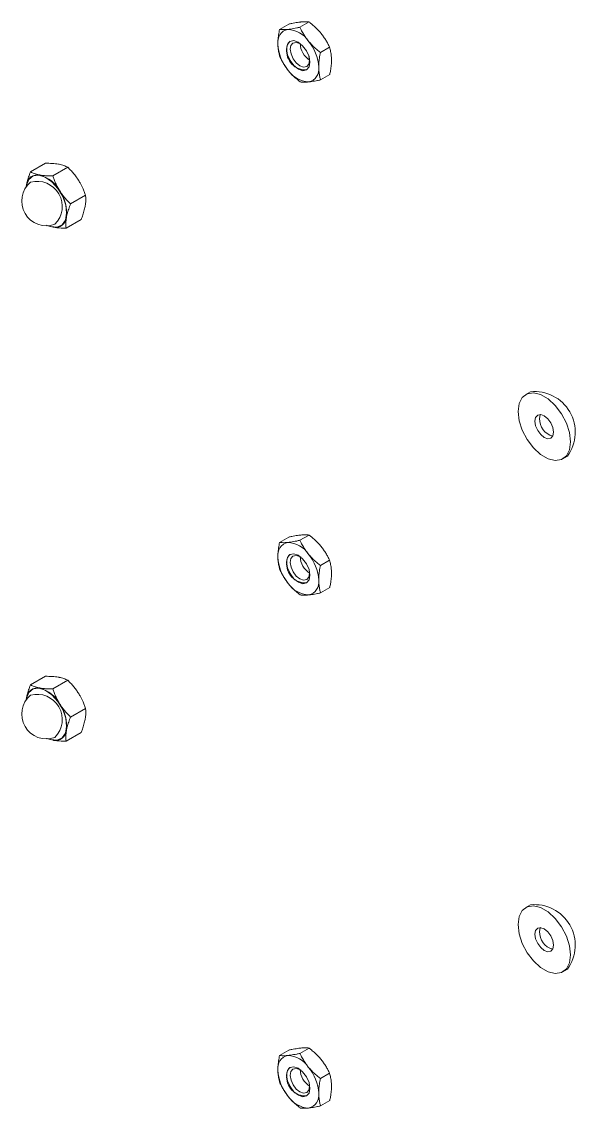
# Model space of a CAD drawing. Header units: inches. Extents: x 0.03 to 2.74, y 0.01 to 1.91.
# Drawn here: x 0.08679 to 0.10374, y 0.87844 to 0.9117 of the extents above; entities that cross this region are included whole.
import ezdxf

# ---------------------------------------------------------------- set-up
doc = ezdxf.new("R2010")
doc.units = ezdxf.units.IN
doc.header["$MEASUREMENT"] = 0

msp = doc.modelspace()

# ---------------------------------------------------------------- linework, layer by layer
at = {"linetype": 'Continuous', "lineweight": 15}
for p, q in [((0.09468741941478039, 0.9114623349965986), (0.0949684463949741, 0.9116245684190288)), ((0.0953085722016907, 0.9115269662565246), (0.09558959918188446, 0.9116891996789548)), ((0.09593654274973719, 0.9107548677053792), (0.09621756972993134, 0.9109171011278095)), ((0.09594336051087367, 0.909918137894308), (0.09622438749106772, 0.9100803713167384)), ((0.0870611906159925, 0.9070999004114579), (0.08752067176062875, 0.9073651532301914)), ((0.08774277713892918, 0.9069786918771168), (0.08820225828356539, 0.9072439446958502)), ((0.08692909327917664, 0.906640288572552), (0.08693710098519597, 0.9066982491107612)), ((0.0870629686758434, 0.9067869489999899), (0.08704737984465213, 0.9067727159189279)), ((0.08828775658185214, 0.9061185899908187), (0.08874723772648853, 0.9063838428095524)), ((0.0881511495018387, 0.905379696638862), (0.08861063064647492, 0.9056449494575957)), ((0.1023653414155943, 0.9003687082842944), (0.1022225780840404, 0.900286292767252)), ((0.1033581611389724, 0.8983191920804394), (0.1035009244705263, 0.8984016075974819)), ((0.0953085722016907, 0.8958242583356446), (0.09558959918188446, 0.8959864917580751)), ((0.09468741941478039, 0.8957596270757187), (0.0949684463949741, 0.895921860498149)), ((0.09593654274973719, 0.8950521597844994), (0.09621756972993134, 0.8952143932069299)), ((0.09594336051087367, 0.894215429973428), (0.09622438749106772, 0.8943776633958586)), ((0.0870611906159925, 0.8913971924905781), (0.08752067176062875, 0.8916624453093116)), ((0.08774277713892918, 0.8912759839562371), (0.08820225828356539, 0.8915412367749704)), ((0.0869290929748542, 0.8909375774216256), (0.08693710098519597, 0.8909955411898814)), ((0.0870629686758434, 0.89108424107911), (0.08704737984465213, 0.8910700079980481)), ((0.08828775658185214, 0.8904158820699389), (0.08874723772648853, 0.8906811348886724)), ((0.0881511495018387, 0.8896769887179822), (0.08861063064647492, 0.8899422415367159)), ((0.1023653414155943, 0.8846660003634148), (0.1022225780840404, 0.8845835848463722)), ((0.1033581611389724, 0.8826164841595596), (0.1035009244705263, 0.8826988996766022)), ((0.09468741941478039, 0.8800569191548389), (0.0949684463949741, 0.8802191525772691)), ((0.0953085722016907, 0.880121550414765), (0.09558959918188446, 0.8802837838371953)), ((0.09593654274973719, 0.8793494518636196), (0.09621756972993134, 0.8795116852860501)), ((0.09594336051087367, 0.8785127220525484), (0.09622438749106772, 0.8786749554749788))]:
    msp.add_line(p, q, dxfattribs=at)
at = {"linetype": 'Continuous', "lineweight": 15, "flags": 128}
for points in [[(0.09561649625345359, 0.9104558983089583), (0.09559062058058568, 0.9103128255965472), (0.09551435061451517, 0.9102223074024668), (0.09539929776618741, 0.9101981243012159), (0.09526297778880359, 0.9102439579507396), (0.09512614416317673, 0.9103528305933815), (0.09500962856840864, 0.9105081673562316), (0.09493116944758623, 0.9106863196252777), (0.09490271149062102, 0.9108601653325118), (0.09492858716348895, 0.9110032380449227), (0.09500485712955943, 0.9110937562390032), (0.09511990997788719, 0.9111179393402541), (0.09525622995527104, 0.9110721056907303), (0.0953930635808979, 0.9109632330480887), (0.09550957917566598, 0.9108078962852385), (0.09558803829648838, 0.9106297440161922), (0.09561649625345359, 0.9104558983089583)], [(0.09558682010226524, 0.910633726850625), (0.09560230705539109, 0.910519135601441), (0.09558095962527506, 0.910401100613702), (0.0955180369032669, 0.9103264231035855), (0.09542311830339652, 0.9103064720450534), (0.09531065432205486, 0.9103442848059107), (0.0951977665809127, 0.91043410473609), (0.095101641215229, 0.9105622575654415), (0.09503691244055051, 0.9107092331874046), (0.09501343462605423, 0.9108526558958727), (0.09503478205617027, 0.9109706908836116), (0.09509770477817843, 0.9110453683937281), (0.09519262337804882, 0.91106531945226), (0.09530508735939049, 0.9110275066914029), (0.09540219056303487, 0.9109535489148347)], [(0.08693713300581969, 0.9066516130416419), (0.08694339123335335, 0.9066932166165972), (0.0870142994137367, 0.9068725484776394), (0.08714330067379703, 0.9069798221924091), (0.08731641572534601, 0.9070034129893875), (0.08751488486639153, 0.9069407644396732), (0.0877172008859353, 0.9067986654857201), (0.08790143970400323, 0.9065925147540815), (0.08804763618589788, 0.9063446518752887), (0.08813994767433377, 0.9060819366382477), (0.08816837078717864, 0.9058328383153385), (0.08812982543912556, 0.9056243505750075), (0.08802848861672895, 0.9054790662989398), (0.08787534173709817, 0.9054127292927655), (0.08768698064095996, 0.905432528200428), (0.08762821964101836, 0.9054544861241226)], [(0.08775457014958071, 0.9054080962813149), (0.08767577745067043, 0.9054286373855878), (0.0876143924032012, 0.9054531870379257)], [(0.1019873258715157, 0.8997663297072095), (0.1020198547854802, 0.9000088088844898), (0.1021148062282213, 0.9001940867562676), (0.1022644877985459, 0.9003071532112612), (0.1024567731858171, 0.9003388482777196), (0.1026760845715233, 0.9002866042098558), (0.1029046546514897, 0.9001546535113408), (0.1031239660371959, 0.8999536860430274), (0.103316251424467, 0.8996999829939984), (0.1034659329947917, 0.8994140978764565), (0.1035608844375327, 0.8991191914024004), (0.1035934133514973, 0.8988391551404817), (0.1035608844375327, 0.8985966759632016), (0.1034659329947917, 0.8984113980914237), (0.103316251424467, 0.8982983316364298), (0.1031239660371958, 0.8982666365699716), (0.1029046546514896, 0.8983188806378354), (0.1026760845715233, 0.8984508313363503), (0.1024567731858171, 0.8986517988046638), (0.1022644877985459, 0.8989055018536928), (0.1021148062282213, 0.8991913869712348), (0.1020198547854802, 0.899486293445291), (0.1019873258715157, 0.8997663297072095)], [(0.1025048429483987, 0.8994675734579306), (0.1025265773714749, 0.8995812031599262), (0.1025884717718133, 0.8996524397391061), (0.1026811032880366, 0.8996704380720519), (0.1027903696115065, 0.8996324580757277), (0.1028996359349763, 0.8995442818602841), (0.1029922674511996, 0.8994193334552033), (0.103054161851538, 0.8992766351224986), (0.1030758962746143, 0.8991379113897607), (0.103054161851538, 0.8990242816877652), (0.1029922674511996, 0.898953045108585), (0.1028996359349763, 0.8989350467756394), (0.1027903696115065, 0.8989730267719637), (0.1026811032880366, 0.8990612029874072), (0.1025884717718133, 0.899186151392488), (0.1025265773714749, 0.8993288497251928), (0.1025048429483987, 0.8994675734579306)], [(0.1026476062799525, 0.8995499889749731), (0.1026693407030288, 0.8996636186769684), (0.1026729062975409, 0.8996710747266816)], [(0.09561649625345359, 0.8947531903880785), (0.09559062058058568, 0.8946101176756674), (0.09551435061451517, 0.894519599481587), (0.09539929776618741, 0.894495416380336), (0.09526297778880359, 0.89454125002986), (0.09512614416317673, 0.8946501226725017), (0.09500962856840864, 0.8948054594353518), (0.09493116944758623, 0.8949836117043979), (0.09490271149062102, 0.895157457411632), (0.09492858716348895, 0.8953005301240429), (0.09500485712955943, 0.8953910483181234), (0.09511990997788719, 0.8954152314193744), (0.09525622995527104, 0.8953693977698505), (0.0953930635808979, 0.8952605251272089), (0.09550957917566598, 0.8951051883643585), (0.09558803829648838, 0.8949270360953124), (0.09561649625345359, 0.8947531903880785)], [(0.09560230705539109, 0.894816427680561), (0.09558095962527506, 0.894698392692822), (0.0955180369032669, 0.8946237151827057), (0.09542311830339652, 0.8946037641241738), (0.09531065432205486, 0.8946415768850309), (0.0951977665809127, 0.8947313968152103), (0.095101641215229, 0.8948595496445617), (0.09503691244055051, 0.8950065252665247), (0.09501343462605423, 0.8951499479749929), (0.09503478205617027, 0.8952679829627319), (0.09509770477817843, 0.8953426604728483), (0.09519262337804882, 0.8953626115313802), (0.09530508735939049, 0.8953247987705231), (0.09533321917191591, 0.8953073115272738)], [(0.08693713243322712, 0.890948900248299), (0.08694339123335335, 0.8909905086957174), (0.0870142994137367, 0.8911698405567597), (0.08714330067379703, 0.8912771142715294), (0.08731641572534601, 0.8913007050685077), (0.08751488486639153, 0.8912380565187934), (0.0877172008859353, 0.8910959575648404), (0.08790143970400323, 0.8908898068332017), (0.08804763618589788, 0.8906419439544089), (0.08813994767433377, 0.8903792287173677), (0.08816837078717864, 0.8901301303944588), (0.08812982543912556, 0.8899216426541277), (0.08802848861672895, 0.8897763583780601), (0.08787534173709817, 0.8897100213718855), (0.08768698064095996, 0.8897298202795482), (0.08762821516628651, 0.8897517801306396)], [(0.08775457014958071, 0.8897053883604351), (0.08767577745067043, 0.889725929464708), (0.08761438947402377, 0.8897504804595554)], [(0.1019873258715157, 0.8840636217863298), (0.1020198547854802, 0.88430610096361), (0.1021148062282213, 0.8844913788353878), (0.1022644877985459, 0.8846044452903816), (0.1024567731858171, 0.8846361403568399), (0.1026760845715233, 0.884583896288976), (0.1029046546514897, 0.8844519455904611), (0.1031239660371959, 0.8842509781221476), (0.103316251424467, 0.8839972750731188), (0.1034659329947917, 0.8837113899555767), (0.1035608844375327, 0.8834164834815206), (0.1035934133514973, 0.8831364472196019), (0.1035608844375327, 0.8828939680423218), (0.1034659329947917, 0.8827086901705439), (0.103316251424467, 0.8825956237155502), (0.1031239660371958, 0.8825639286490918), (0.1029046546514896, 0.8826161727169557), (0.1026760845715233, 0.8827481234154706), (0.1024567731858171, 0.8829490908837841), (0.1022644877985459, 0.8832027939328129), (0.1021148062282213, 0.883488679050355), (0.1020198547854802, 0.8837835855244112), (0.1019873258715157, 0.8840636217863298)], [(0.1025048429483987, 0.8837648655370508), (0.1025265773714749, 0.8838784952390464), (0.1025884717718133, 0.8839497318182263), (0.1026811032880366, 0.8839677301511721), (0.1027903696115065, 0.8839297501548479), (0.1028996359349763, 0.8838415739394043), (0.1029922674511996, 0.8837166255343235), (0.103054161851538, 0.8835739272016188), (0.1030758962746143, 0.8834352034688809), (0.103054161851538, 0.8833215737668854), (0.1029922674511996, 0.8832503371877054), (0.1028996359349763, 0.8832323388547596), (0.1027903696115065, 0.8832703188510839), (0.1026811032880366, 0.8833584950665274), (0.1025884717718133, 0.8834834434716082), (0.1025265773714749, 0.883626141804313), (0.1025048429483987, 0.8837648655370508)], [(0.1026476062799525, 0.8838472810540933), (0.1026693407030288, 0.8839609107560887), (0.1026729062975333, 0.8839683668057867)], [(0.09561649625345359, 0.8790504824671985), (0.09559062058058568, 0.8789074097547878), (0.09551435061451517, 0.8788168915607072), (0.09539929776618741, 0.8787927084594565), (0.09526297778880359, 0.8788385421089802), (0.09512614416317673, 0.8789474147516219), (0.09500962856840864, 0.8791027515144721), (0.09493116944758623, 0.8792809037835182), (0.09490271149062102, 0.8794547494907523), (0.09492858716348895, 0.8795978222031631), (0.09500485712955942, 0.8796883403972436), (0.09511990997788719, 0.8797125234984946), (0.09525622995527104, 0.8796666898489707), (0.0953930635808979, 0.879557817206329), (0.09550957917566598, 0.8794024804434789), (0.09558803829648838, 0.8792243281744326), (0.09561649625345359, 0.8790504824671985)], [(0.09560230705539109, 0.8791137197596814), (0.09558095962527506, 0.8789956847719423), (0.0955180369032669, 0.8789210072618259), (0.09542311830339652, 0.878901056203294), (0.09531065432205484, 0.8789388689641511), (0.0951977665809127, 0.8790286888943305), (0.095101641215229, 0.8791568417236819), (0.09503691244055051, 0.8793038173456449), (0.09501343462605423, 0.8794472400541129), (0.09503478205617027, 0.8795652750418521), (0.09509770477817843, 0.8796399525519685), (0.09519262337804882, 0.8796599036105005), (0.09530508735939049, 0.8796220908496433), (0.09533321917191591, 0.879604603606394)]]:
    msp.add_lwpolyline(points, dxfattribs=at)
at = {"linetype": 'Continuous', "lineweight": 15}
for centre, radius, start, end in [((0.09502156090772745, 0.9110783457198172), 0.0003922112161218261, 101.672512577647, 189.7736395477546), ((0.09490457183629712, 0.9106677532561585), 0.0007955835406426234, 33.65967114224501, 87.28840926608198), ((0.09599541495437136, 0.9110836982444412), 0.001362273226264674, 183.0268246943363, 220.0381474761596), ((0.09514116896488961, 0.9108994723740973), 0.0002367846384000995, 123.1218372990767, 188.9140358448605), ((0.09595562364515471, 0.911059622474458), 0.0006424616648381122, 182.983141702449, 236.6314845569022), ((0.09452379278970134, 0.9102323653970279), 0.001362273226266659, 3.026824694363913, 40.03814747613632), ((0.09547904169240996, 0.9107977761604185), 0.0005754807595315679, 173.514069356877, 273.7308895533037), ((0.0954976468363465, 0.9102377179216532), 0.0003922112161223799, 281.6725125777187, 9.773639547674053), ((0.09561463590777808, 0.9106483103853122), 0.000795583540643501, 213.6596711422614, 267.2884092660399), ((0.08727801197585688, 0.906672042597638), 0.0003419167806405603, 78.49682466802012, 175.6042033575462), ((0.08705927290257175, 0.9060198495319332), 0.001028091742631421, 28.88269602904671, 73.79440354866716), ((0.0875503839681259, 0.9062075939004419), 0.0007571168988492365, 130.0741246614325, 289.9204988058685), ((0.08726301517634627, 0.9060416994281107), 0.000771631730004361, 314.9689840849011, 105.0256393824035), ((0.08698333270604726, 0.9058413121405694), 0.001186868857589541, 353.9848612891941, 34.66853490362153), ((0.08782275596039567, 0.9057431452032447), 0.0003419167806394633, 258.496824667842, 355.6042033577032), ((0.102497102512769, 0.8991334429313856), 0.001242272707108136, 323.9061200998595, 96.08850336743812), ((0.1031691523517292, 0.8995253169986708), 0.0005221293052495199, 177.2916159283645, 256.8757973976155), ((0.09502156090772783, 0.895375637798937), 0.000392211216122282, 101.6725125776841, 189.7736395476974), ((0.09490457183629634, 0.8949650453352778), 0.0007955835406437626, 33.65967114226723, 87.28840926602987), ((0.095995414954372, 0.8953809903235617), 0.001362273226265323, 183.0268246943442, 220.0381474761495), ((0.09514116896488917, 0.8951967644532175), 0.0002367846383996608, 123.1218372990307, 188.9140358448771), ((0.09595562364517168, 0.8953569145535839), 0.0006424616648553523, 182.9831417028745, 236.6314845498103), ((0.09452379278970165, 0.8945296574761483), 0.001362273226266282, 3.026824694350602, 40.03814747613744), ((0.09547904169241003, 0.8950950682395387), 0.0005754807595316369, 173.5140693568777, 273.730889553296), ((0.09549764683634637, 0.8945350100007735), 0.0003922112161224653, 281.6725125777333, 9.773639547638991), ((0.09561463590777787, 0.8949456024644321), 0.0007955835406431436, 213.6596711422497, 267.2884092660537), ((0.08727801197585688, 0.8909693346767584), 0.000341916780640367, 78.4968246680127, 175.6042033575834), ((0.08705927290257254, 0.8903171416110544), 0.001028091742630245, 28.88269602901925, 73.79440354869396), ((0.0875503839681259, 0.8905048859795621), 0.0007571168988491515, 130.0741246614379, 289.9204988058685), ((0.08726301517634645, 0.890338991507231), 0.0007716317300042947, 314.9689840848917, 105.0256393824164), ((0.08698333270604726, 0.8901386042196896), 0.001186868857589541, 353.9848612891941, 34.66853490362153), ((0.08782275596039561, 0.8900404372823649), 0.0003419167806395187, 258.4968246678511, 355.6042033577038), ((0.1024971025127687, 0.8834307350105058), 0.001242272707108264, 323.9061200998765, 96.0885033674224), ((0.1031691523517406, 0.8838226090777968), 0.0005221293052606418, 177.2916159290564, 256.875797394703), ((0.09502156090772733, 0.8796729298780576), 0.0003922112161217219, 101.6725125776291, 189.7736395477737), ((0.09490457183629726, 0.8792623374143989), 0.0007955835406425622, 33.65967114225055, 87.28840926609197), ((0.09514116896490138, 0.8794940565323324), 0.0002367846384109106, 123.121837300757, 188.9140358431453), ((0.09452379278970074, 0.8788269495552682), 0.001362273226267207, 3.026824694371913, 40.03814747612375), ((0.095995414954372, 0.8796782824026818), 0.001362273226265323, 183.0268246943442, 220.0381474761459), ((0.09547904169240967, 0.8793923603186585), 0.000575480759531316, 173.5140693568408, 273.7308895533354), ((0.09595562364514972, 0.8796542066326967), 0.0006424616648330717, 182.9831417023238, 236.6314845591328), ((0.09561463590777843, 0.8792428945435532), 0.0007955835406440974, 213.6596711422808, 267.2884092660168), ((0.0954976468363463, 0.8788323020798939), 0.0003922112161226952, 281.6725125777367, 9.77363954763727)]:
    msp.add_arc(centre, radius, start, end, dxfattribs=at)
for points, knots in [([(0.09533480887921905, 0.9116890886737103), (0.09532738905650054, 0.9116882867834555), (0.09529561491886812, 0.9116848528238733), (0.09523569293199524, 0.9116766384795219), (0.09515173724545707, 0.9116624369234262), (0.09506257205988772, 0.9116451251993252), (0.09499985638276338, 0.9116314282719571), (0.0949684463949741, 0.9116245684190288)], [0, 0, 0, 0, 0.07000203757706801, 0.2997719030336192, 0.5308036500310579, 0.7650116797098064, 1, 1, 1, 1]), ([(0.09558959918188446, 0.9116891996789548), (0.09557250379776489, 0.9116911946162387), (0.09553825596822732, 0.9116951911495457), (0.09547870749626762, 0.911697291260965), (0.09541217584915009, 0.9116960540601081), (0.09536065281740921, 0.9116914154161909), (0.09533480887921905, 0.9116890886737103)], [0, 0, 0, 0, 0.2472686137512945, 0.4953625653847459, 0.7468740051202861, 1, 1, 1, 1]), ([(0.0959593705466976, 0.9113353550281008), (0.09595186999318227, 0.911344463113663), (0.09591973323298535, 0.9113834874817931), (0.09585912034106903, 0.9114504386568578), (0.09576720452371443, 0.9115408119200668), (0.09567665494082056, 0.9116201863649992), (0.09561339454063109, 0.9116703359462858), (0.09558959918188446, 0.9116891996789548)], [0, 0, 0, 0, 0.07000319901039484, 0.2999346668221366, 0.5314761537278617, 0.8237650572865853, 1, 1, 1, 1]), ([(0.09463504220455873, 0.9110117654663442), (0.0946351018197984, 0.9110308720839048), (0.09463522117068983, 0.9110691239109919), (0.09463992459212894, 0.9111615791521411), (0.09465404544015996, 0.9112919482819439), (0.09467625770803553, 0.9114053502783015), (0.09468741941478039, 0.9114623349965986)], [0, 0, 0, 0, 0.1340924543916943, 0.2684557516675831, 0.6323976274505413, 1, 1, 1, 1]), ([(0.09494220971744573, 0.9114624460018433), (0.09493491606387901, 0.9114617169474895), (0.09490368222433027, 0.9114585948953522), (0.09485212573128685, 0.9114552098477937), (0.09479127019230413, 0.9114543437230295), (0.09473605855704072, 0.9114566329663016), (0.09470365042750023, 0.9114604322137373), (0.09468741941478039, 0.9114623349965986)], [0, 0, 0, 0, 0.07000203757692329, 0.2997719030335035, 0.5308036500309514, 0.7650116797097439, 1, 1, 1, 1]), ([(0.0953085722016907, 0.9115269662565246), (0.09527552828043885, 0.9115197542992962), (0.09520933014330633, 0.9115053063126313), (0.09511472035443964, 0.9114871659566304), (0.09502416079749562, 0.9114720577386838), (0.09496958494810702, 0.9114656567406513), (0.09494220971744573, 0.9114624460018433)], [0, 0, 0, 0, 0.247268613751403, 0.4953625653848688, 0.7468740051203281, 1, 1, 1, 1]), ([(0.09556677138492435, 0.9111087123562339), (0.09555939696550023, 0.9111178932574571), (0.09552780063755766, 0.911157229610487), (0.09547557075905967, 0.9112290201961882), (0.0954087141578862, 0.9113338598369731), (0.09535353927197239, 0.9114336556597907), (0.09532086326183667, 0.9115014612336371), (0.0953085722016907, 0.9115269662565246)], [0, 0, 0, 0, 0.07000319901072373, 0.299934666822233, 0.5314761537281216, 0.8237650572865447, 1, 1, 1, 1]), ([(0.09621756972993134, 0.9109171011278095), (0.09620019918178203, 0.9109528663808635), (0.09616540010573765, 0.911024516264913), (0.0961050056147139, 0.9111304465572265), (0.09603761185256653, 0.9112350149619041), (0.09598550655117859, 0.9113018370750119), (0.0959593705466976, 0.9113353550281008)], [0, 0, 0, 0, 0.2472686137514802, 0.4953625653853836, 0.7468740051198428, 1, 1, 1, 1]), ([(0.09469423717591667, 0.9106256051855266), (0.09468985005449616, 0.9106406773686443), (0.09468107247586525, 0.910670833195159), (0.09466233617918415, 0.9107465613372931), (0.09464135047871901, 0.9108565697372524), (0.09463715340751623, 0.9109598257956952), (0.09463504220455873, 0.9110117654663442)], [0, 0, 0, 0, 0.1285821625219312, 0.257262093726545, 0.6263893585308377, 1, 1, 1, 1]), ([(0.09593654274973719, 0.9107548677053792), (0.09590322366445592, 0.9107814260639209), (0.09583647428081676, 0.9108346314279988), (0.09574101847288582, 0.9109203212528921), (0.09564959680091203, 0.9110110186404797), (0.09559443868187638, 0.9110760783994721), (0.09556677138492435, 0.9111087123562339)], [0, 0, 0, 0, 0.2472686137515581, 0.4953625653854281, 0.7468740051199062, 1, 1, 1, 1]), ([(0.09627676470128918, 0.9105309408469924), (0.09627639573660733, 0.9105498000506307), (0.09627565706200081, 0.9105875565501409), (0.09626949806544872, 0.9106737410508601), (0.09625339486297148, 0.910786662207695), (0.0962295512105202, 0.9108734766871791), (0.09621756972993134, 0.9109171011278095)], [0, 0, 0, 0, 0.1340924543907675, 0.2684557516677537, 0.6323976274504542, 1, 1, 1, 1]), ([(0.09469423717591664, 0.9106256051855266), (0.09471160772406588, 0.9105898399324731), (0.09474640680011025, 0.9105181900484237), (0.0948068012911341, 0.9104122597561105), (0.09487419505328133, 0.9103076913514329), (0.09492630035466917, 0.910240869238325), (0.09495243635915021, 0.9102073512852361)], [0, 0, 0, 0, 0.2472686137511325, 0.4953625653849721, 0.7468740051197557, 1, 1, 1, 1]), ([(0.09588416553951588, 0.9103042981751257), (0.09588422515475546, 0.910323404792686), (0.09588434450564674, 0.910361656619773), (0.09588904792708575, 0.9104541118609221), (0.09590316877511702, 0.9105844809907249), (0.09592538104299242, 0.9106978829870823), (0.09593654274973719, 0.9107548677053792)], [0, 0, 0, 0, 0.1340924543908196, 0.2684557516679226, 0.6323976274506194, 1, 1, 1, 1]), ([(0.09594336051087367, 0.909918137894308), (0.0959389733894531, 0.9099332100774253), (0.095930195810822, 0.9099633659039398), (0.09591145951414165, 0.9100390940460746), (0.09589047381367584, 0.9101491024460335), (0.0958862767424732, 0.9102523585044764), (0.09588416553951584, 0.9103042981751257)], [0, 0, 0, 0, 0.1285821625208671, 0.2572620937268135, 0.6263893585303002, 1, 1, 1, 1]), ([(0.09622438749106772, 0.9100803713167384), (0.09622848906395019, 0.9101003439187688), (0.09623669532838568, 0.9101403043091896), (0.09625402788291608, 0.9102368545559171), (0.09627303275605299, 0.9103699490226163), (0.09627551572357841, 0.9104770613853331), (0.09627676470128918, 0.9105309408469924)], [0, 0, 0, 0, 0.1285821625207614, 0.2572620937264792, 0.6263893585301766, 1, 1, 1, 1]), ([(0.09495243635915025, 0.9102073512852361), (0.09495993691266558, 0.9101982431996739), (0.09499207367286197, 0.9101592188315434), (0.09505268656477919, 0.9100922676564793), (0.09514460238213313, 0.9100018943932698), (0.09523515196502742, 0.9099225199483377), (0.09529841236521672, 0.9098723703670508), (0.09532220772396334, 0.9098535066343818)], [0, 0, 0, 0, 0.07000319901083048, 0.2999346668223714, 0.5314761537281876, 0.8237650572865264, 1, 1, 1, 1]), ([(0.09557699802662885, 0.9098536176396266), (0.09558441784934747, 0.9098544195298813), (0.09561619198697997, 0.9098578534894632), (0.09567611397385213, 0.9098660678338151), (0.09576006966039091, 0.9098802693899102), (0.09584923484595982, 0.9098975811140119), (0.09591195052308435, 0.9099112780413796), (0.09594336051087367, 0.909918137894308)], [0, 0, 0, 0, 0.07000203757692863, 0.2997719030335746, 0.5308036500308254, 0.7650116797099679, 0.9999999999999999, 0.9999999999999999, 0.9999999999999999, 0.9999999999999999]), ([(0.09532220772396334, 0.9098535066343818), (0.09533930310808303, 0.9098515116970979), (0.09537355093762076, 0.9098475151637904), (0.09543309940957996, 0.9098454150523725), (0.095499631056698, 0.9098466522532279), (0.0955511540884387, 0.9098512908971457), (0.09557699802662885, 0.9098536176396266)], [0, 0, 0, 0, 0.2472686137508495, 0.4953625653848738, 0.7468740051196379, 1, 1, 1, 1]), ([(0.08752067176062875, 0.9073651532301914), (0.08755615478028696, 0.9073648647154011), (0.08762723925550131, 0.9073642867228108), (0.08772934829401881, 0.9073593661346449), (0.0878275497778436, 0.9073509746616457), (0.08788728695944384, 0.9073415040459174), (0.08791725111288684, 0.9073367535877392)], [0, 0, 0, 0, 0.2472686137513322, 0.4953625653850074, 0.7468740051199326, 1, 1, 1, 1]), ([(0.08791725111288683, 0.9073367535877392), (0.08792526052460568, 0.90733528161405), (0.08795955947755398, 0.9073289781353331), (0.08801653900110552, 0.9073156868206428), (0.0880844390898043, 0.9072948902491053), (0.08814667414254404, 0.9072710032932857), (0.08818370970606146, 0.9072529742226625), (0.08820225828356539, 0.9072439446958502)], [0, 0, 0, 0, 0.07000203757698094, 0.2997719030334982, 0.5308036500304096, 0.7650116797095711, 1, 1, 1, 1]), ([(0.08820225828356539, 0.9072439446958502), (0.08823222785770336, 0.9072138345331568), (0.0882922670389939, 0.907153513705496), (0.08837742444313479, 0.9070569035069205), (0.0884583517786867, 0.9069550779797089), (0.08850642205751401, 0.9068825023119159), (0.08853053409581657, 0.9068460983774194)], [0, 0, 0, 0, 0.2472686137513336, 0.4953625653850674, 0.7468740051197547, 1, 1, 1, 1]), ([(0.08706119061599246, 0.9070999004114579), (0.0870412115639084, 0.9070482734084058), (0.08700107569936581, 0.9069445600594181), (0.08696609000853298, 0.9068275715107739), (0.08694648223703587, 0.9067462046185663), (0.08694022992683925, 0.9067142437762873), (0.08693710098519597, 0.9066982491107612)], [0, 0, 0, 0, 0.3714016417519119, 0.7461077693549155, 0.8729407293656789, 1, 1, 1, 1]), ([(0.08734619778667102, 0.9070070915195692), (0.08733818837495214, 0.9070085634932582), (0.0873038894220039, 0.9070148669719749), (0.08724690989845213, 0.9070281582866656), (0.08717900980975346, 0.907048954858203), (0.08711677475701377, 0.9070728418140223), (0.08707973919349635, 0.9070908708846457), (0.08706119061599246, 0.9070999004114579)], [0, 0, 0, 0, 0.0700020375773145, 0.2997719030337116, 0.5308036500304102, 0.7650116797097736, 1, 1, 1, 1]), ([(0.08774277713892917, 0.9069786918771168), (0.08770729411927089, 0.906978980391907), (0.08763620964405644, 0.9069795583844974), (0.08753410060553918, 0.9069844789726635), (0.087435899121714, 0.9069928704456626), (0.08737616194011398, 0.9070023410613909), (0.08734619778667102, 0.9070070915195692)], [0, 0, 0, 0, 0.247268613751346, 0.4953625653851459, 0.746874005119936, 1, 1, 1, 1]), ([(0.08795948076960095, 0.9065164363092497), (0.08795308928914997, 0.9065266595032829), (0.08792571885359818, 0.9065704386050996), (0.08788099778718209, 0.9066500346272885), (0.08782902150908871, 0.9067569614183806), (0.08778266249871017, 0.9068667202203361), (0.0877560869908685, 0.9069413266337959), (0.08774277713892918, 0.9069786918771168)], [0, 0, 0, 0, 0.07000203757671658, 0.2997719030335886, 0.5308036500302952, 0.7650116797096252, 1, 1, 1, 1]), ([(0.08693710098519597, 0.9066982491107612), (0.08693282312500115, 0.9066746912829575), (0.08692808395435452, 0.9066485930560543), (0.08692574655504286, 0.9066240181136167), (0.08692551903280048, 0.9066216259908921)], [0, 0, 0, 0, 0.9026600884018934, 1, 1, 1, 1]), ([(0.08853053409581657, 0.9068460983774194), (0.08853692783500335, 0.9068358760838398), (0.0885538090307672, 0.9068088864719657), (0.08859984086080357, 0.9067300500720658), (0.08865341322196038, 0.9066235672654276), (0.08870734706166922, 0.9064958171018518), (0.08873392610424365, 0.9064212089323528), (0.08874723772648853, 0.9063838428095524)], [0, 0, 0, 0, 0.07000701225136999, 0.1848373923513313, 0.5307703067273137, 0.7649949803325833, 1, 1, 1, 1]), ([(0.08828775658185214, 0.9061185899908187), (0.08824297011706113, 0.9061640629477216), (0.0881680466526005, 0.9062401348477103), (0.08807158392563677, 0.9063560068238568), (0.08800690528463397, 0.9064433013479617), (0.08797136290862784, 0.9064981124576058), (0.08795948076960095, 0.9065164363092497)], [0, 0, 0, 0, 0.3712025121230881, 0.6209862366790545, 0.8732922574423118, 1, 1, 1, 1]), ([(0.0887347202772714, 0.9060466007582921), (0.08873745987744178, 0.9060623452005631), (0.08874294403781861, 0.9060938625903604), (0.08875228010924723, 0.9061688972877608), (0.08875742505802994, 0.9062686884163185), (0.08875064538896558, 0.9063453236641513), (0.08874723772648853, 0.9063838428095524)], [0, 0, 0, 0, 0.1268311099161626, 0.2538918470929025, 0.6249839435592246, 1, 1, 1, 1]), ([(0.08828775658185214, 0.9061185899908187), (0.08826777752976821, 0.9060669629877667), (0.08822764166522566, 0.9059632496387791), (0.08819265597439278, 0.905846261090135), (0.08817304820289563, 0.9057648941979274), (0.088166795892699, 0.9057329333556485), (0.08816366695105574, 0.9057169386901225)], [0, 0, 0, 0, 0.3714016417523684, 0.7461077693550134, 0.8729407293654488, 1, 1, 1, 1]), ([(0.08861063064647492, 0.9056449494575957), (0.08862366794524505, 0.9056782012801254), (0.0886470144273047, 0.9057377468264715), (0.08867629655122265, 0.9058221582893087), (0.08869998114503459, 0.9058986714403817), (0.08872010743120759, 0.9059739545708203), (0.08872984301669072, 0.9060223539835746), (0.0887347202772714, 0.9060466007582921)], [0, 0, 0, 0, 0.238818324313928, 0.4276628021218976, 0.6169959266433539, 0.808125492559721, 1, 1, 1, 1]), ([(0.08816366695105574, 0.9057169386901225), (0.08815973400266333, 0.9056936031960182), (0.08815185266853738, 0.9056468406129176), (0.08814555941490944, 0.9055798754969011), (0.08814313549959106, 0.9055152617024809), (0.08814445457361346, 0.9054479546582916), (0.08814876147825634, 0.9054040436900319), (0.08815114950183868, 0.905379696638862)], [0, 0, 0, 0, 0.1885974294566548, 0.3779351286956339, 0.5692809734079298, 0.7611818050032217, 1, 1, 1, 1]), ([(0.08754909156914374, 0.905465595162189), (0.08756446321435883, 0.9054595493247123), (0.08760192083204633, 0.9054448168308485), (0.087669613331154, 0.9054250355232266), (0.08772619087136652, 0.9054137547260147), (0.08775457014958071, 0.9054080962813149)], [0, 0, 0, 0, 0.2575446118845882, 0.6275845867155675, 1, 1, 1, 1]), ([(0.08775457014958071, 0.9054080962813149), (0.0877627057304514, 0.9054066971435267), (0.08779754498148347, 0.9054007055722539), (0.08786288999886431, 0.9053922435543573), (0.08795389023511882, 0.9053847824141507), (0.08805007883816426, 0.9053804964257047), (0.0881174219492654, 0.9053799635298846), (0.08815114950183868, 0.905379696638862)], [0, 0, 0, 0, 0.07000203757683571, 0.2997719030333553, 0.5308036500301596, 0.765011679709662, 1, 1, 1, 1]), ([(0.09533480887921905, 0.8959863807528304), (0.09532738905650051, 0.8959855788625757), (0.09529561491886833, 0.8959821449029935), (0.09523569293199521, 0.8959739305586419), (0.09515173724545714, 0.8959597290025465), (0.09506257205988772, 0.8959424172784454), (0.09499985638276338, 0.8959287203510773), (0.0949684463949741, 0.895921860498149)], [0, 0, 0, 0, 0.07000203757706798, 0.2997719030336192, 0.5308036500310578, 0.7650116797098064, 1, 1, 1, 1]), ([(0.09558959918188446, 0.8959864917580751), (0.09557250379776489, 0.8959884866953589), (0.09553825596822732, 0.8959924832286659), (0.09547870749626762, 0.8959945833400851), (0.09541217584915009, 0.8959933461392283), (0.09536065281740921, 0.8959887074953111), (0.09533480887921905, 0.8959863807528304)], [0, 0, 0, 0, 0.2472686137512945, 0.4953625653847459, 0.7468740051202861, 1, 1, 1, 1]), ([(0.0959593705466976, 0.8956326471072211), (0.09595186999318227, 0.8956417551927832), (0.09591973323298533, 0.8956807795609131), (0.09585912034106904, 0.895747730735978), (0.0957672045237145, 0.8958381039991867), (0.09567665494082045, 0.8959174784441193), (0.09561339454063109, 0.895967628025406), (0.09558959918188446, 0.8959864917580751)], [0, 0, 0, 0, 0.07000319901039484, 0.2999346668221366, 0.5314761537278618, 0.8237650572865853, 1, 1, 1, 1]), ([(0.09463504220455873, 0.8953090575454644), (0.0946351018197984, 0.8953281641630252), (0.09463522117068983, 0.8953664159901119), (0.09463992459212894, 0.8954588712312613), (0.09465404544015996, 0.8955892403610641), (0.09467625770803553, 0.8957026423574218), (0.09468741941478039, 0.8957596270757187)], [0, 0, 0, 0, 0.1340924543916943, 0.2684557516675831, 0.6323976274505413, 1, 1, 1, 1]), ([(0.09494220971744573, 0.8957597380809637), (0.09493491606387901, 0.8957590090266098), (0.09490368222433035, 0.8957558869744725), (0.09485212573128685, 0.8957525019269138), (0.09479127019230411, 0.8957516358021497), (0.09473605855704073, 0.8957539250454218), (0.09470365042750023, 0.8957577242928574), (0.09468741941478036, 0.8957596270757187)], [0, 0, 0, 0, 0.07000203757692329, 0.2997719030335036, 0.5308036500309515, 0.765011679709744, 1, 1, 1, 1]), ([(0.0953085722016907, 0.8958242583356446), (0.09527552828043885, 0.8958170463784163), (0.09520933014330633, 0.8958025983917515), (0.09511472035443964, 0.8957844580357507), (0.09502416079749562, 0.895769349817804), (0.09496958494810702, 0.8957629488197714), (0.09494220971744573, 0.8957597380809637)], [0, 0, 0, 0, 0.247268613751403, 0.4953625653848688, 0.7468740051203281, 1, 1, 1, 1]), ([(0.09556677138492435, 0.8954060044353541), (0.09555939696550023, 0.8954151853365773), (0.09552780063755766, 0.8954545216896072), (0.09547557075905967, 0.8955263122753082), (0.0954087141578862, 0.8956311519160932), (0.09535353927197239, 0.8957309477389109), (0.09532086326183667, 0.8957987533127573), (0.0953085722016907, 0.8958242583356446)], [0, 0, 0, 0, 0.07000319901072373, 0.299934666822233, 0.5314761537281216, 0.8237650572865447, 1, 1, 1, 1]), ([(0.09621756972993134, 0.8952143932069299), (0.09620019918178203, 0.8952501584599836), (0.09616540010573765, 0.8953218083440332), (0.0961050056147139, 0.8954277386363467), (0.09603761185256653, 0.8955323070410243), (0.09598550655117859, 0.8955991291541321), (0.0959593705466976, 0.8956326471072211)], [0, 0, 0, 0, 0.2472686137514802, 0.4953625653853836, 0.7468740051198428, 1, 1, 1, 1]), ([(0.09469423717591667, 0.8949228972646468), (0.09468985005449616, 0.8949379694477646), (0.09468107247586525, 0.8949681252742792), (0.09466233617918415, 0.8950438534164133), (0.09464135047871901, 0.8951538618163726), (0.09463715340751623, 0.8952571178748154), (0.09463504220455873, 0.8953090575454644)], [0, 0, 0, 0, 0.1285821625219312, 0.257262093726545, 0.6263893585308377, 1, 1, 1, 1]), ([(0.09593654274973719, 0.8950521597844994), (0.09590322366445593, 0.8950787181430411), (0.09583647428081676, 0.895131923507119), (0.09574101847288574, 0.8952176133320123), (0.09564959680091208, 0.8953083107195999), (0.0955944386818764, 0.8953733704785923), (0.09556677138492435, 0.8954060044353541)], [0, 0, 0, 0, 0.2472686137515582, 0.4953625653854282, 0.7468740051199064, 1, 1, 1, 1]), ([(0.09588416553951588, 0.8946015902542458), (0.09588422515475546, 0.8946206968718063), (0.09588434450564674, 0.8946589486988933), (0.09588904792708575, 0.8947514039400424), (0.09590316877511702, 0.8948817730698451), (0.09592538104299242, 0.8949951750662025), (0.09593654274973719, 0.8950521597844994)], [0, 0, 0, 0, 0.1340924543908196, 0.2684557516679226, 0.6323976274506194, 1, 1, 1, 1]), ([(0.09627676470128918, 0.8948282329261126), (0.09627639573660733, 0.8948470921297507), (0.09627565706200081, 0.8948848486292611), (0.09626949806544872, 0.8949710331299803), (0.09625339486297148, 0.8950839542868152), (0.0962295512105202, 0.8951707687662993), (0.09621756972993134, 0.8952143932069299)], [0, 0, 0, 0, 0.1340924543907675, 0.2684557516677537, 0.6323976274504542, 1, 1, 1, 1]), ([(0.09469423717591664, 0.8949228972646468), (0.09471160772406588, 0.8948871320115931), (0.09474640680011025, 0.8948154821275438), (0.0948068012911341, 0.8947095518352307), (0.0948741950532813, 0.894604983430553), (0.09492630035466917, 0.8945381613174452), (0.09495243635915021, 0.8945046433643563)], [0, 0, 0, 0, 0.2472686137511325, 0.4953625653849721, 0.7468740051197557, 1, 1, 1, 1]), ([(0.09594336051087367, 0.894215429973428), (0.0959389733894531, 0.8942305021565455), (0.095930195810822, 0.89426065798306), (0.09591145951414165, 0.8943363861251948), (0.09589047381367584, 0.8944463945251537), (0.0958862767424732, 0.8945496505835966), (0.09588416553951584, 0.8946015902542458)], [0, 0, 0, 0, 0.1285821625208671, 0.2572620937268135, 0.6263893585303002, 1, 1, 1, 1]), ([(0.09622438749106772, 0.8943776633958586), (0.09622848906395019, 0.8943976359978888), (0.09623669532838568, 0.8944375963883098), (0.09625402788291608, 0.8945341466350373), (0.09627303275605299, 0.8946672411017365), (0.09627551572357841, 0.8947743534644533), (0.09627676470128918, 0.8948282329261126)], [0, 0, 0, 0, 0.1285821625207614, 0.2572620937264792, 0.6263893585301766, 1, 1, 1, 1]), ([(0.09495243635915025, 0.8945046433643563), (0.09495993691266558, 0.8944955352787941), (0.09499207367286197, 0.8944565109106636), (0.09505268656477919, 0.8943895597355994), (0.09514460238213313, 0.8942991864723899), (0.09523515196502742, 0.8942198120274579), (0.09529841236521672, 0.894169662446171), (0.09532220772396334, 0.894150798713502)], [0, 0, 0, 0, 0.07000319901083048, 0.2999346668223714, 0.5314761537281876, 0.8237650572865264, 1, 1, 1, 1]), ([(0.09532220772396334, 0.894150798713502), (0.09533930310808303, 0.8941488037762181), (0.09537355093762076, 0.8941448072429105), (0.09543309940957996, 0.8941427071314925), (0.095499631056698, 0.8941439443323479), (0.0955511540884387, 0.8941485829762659), (0.09557699802662885, 0.8941509097187468)], [0, 0, 0, 0, 0.2472686137508495, 0.4953625653848738, 0.7468740051196379, 1, 1, 1, 1]), ([(0.09557699802662885, 0.8941509097187468), (0.09558441784934747, 0.8941517116090015), (0.09561619198698007, 0.8941551455685834), (0.09567611397385213, 0.8941633599129353), (0.09576006966039095, 0.8941775614690304), (0.09584923484595982, 0.8941948731931321), (0.09591195052308434, 0.8942085701204998), (0.09594336051087367, 0.894215429973428)], [0, 0, 0, 0, 0.07000203757692865, 0.2997719030335746, 0.5308036500308254, 0.7650116797099679, 1, 1, 1, 1]), ([(0.08752067176062871, 0.8916624453093116), (0.08755615478028693, 0.8916621567945213), (0.08762723925550127, 0.8916615788019309), (0.08772934829401878, 0.891656658213765), (0.08782754977784357, 0.8916482667407658), (0.0878872869594438, 0.8916387961250375), (0.08791725111288684, 0.8916340456668592)], [0, 0, 0, 0, 0.2472686137513322, 0.4953625653850075, 0.7468740051199326, 0.9999999999999999, 0.9999999999999999, 0.9999999999999999, 0.9999999999999999]), ([(0.08791725111288683, 0.8916340456668592), (0.08792526052460568, 0.8916325736931702), (0.08795955947755385, 0.8916262702144532), (0.08801653900110558, 0.8916129788997628), (0.08808443908980418, 0.8915921823282253), (0.08814667414254404, 0.8915682953724059), (0.08818370970606146, 0.8915502663017825), (0.08820225828356539, 0.8915412367749704)], [0, 0, 0, 0, 0.07000203757698094, 0.2997719030334981, 0.5308036500304095, 0.7650116797095711, 1, 1, 1, 1]), ([(0.08706119061599246, 0.8913971924905781), (0.0870412115639084, 0.8913455654875261), (0.08700107569936581, 0.8912418521385382), (0.08696609000853298, 0.8911248635898942), (0.08694648223703587, 0.8910434966976866), (0.08694022992683925, 0.8910115358554075), (0.08693710098519597, 0.8909955411898814)], [0, 0, 0, 0, 0.3714016417519119, 0.7461077693549155, 0.8729407293656789, 1, 1, 1, 1]), ([(0.08734619778667102, 0.8913043835986894), (0.08733818837495214, 0.8913058555723784), (0.0873038894220039, 0.8913121590510951), (0.08724690989845206, 0.8913254503657857), (0.08717900980975353, 0.8913462469373233), (0.0871167747570137, 0.8913701338931425), (0.08707973919349635, 0.8913881629637659), (0.0870611906159925, 0.8913971924905781)], [0, 0, 0, 0, 0.0700020375773145, 0.2997719030337116, 0.5308036500304101, 0.7650116797097735, 1, 1, 1, 1]), ([(0.08774277713892918, 0.8912759839562371), (0.08770729411927096, 0.8912762724710273), (0.08763620964405658, 0.8912768504636176), (0.08753410060553904, 0.8912817710517835), (0.08743589912171403, 0.8912901625247829), (0.08737616194011398, 0.8912996331405111), (0.08734619778667102, 0.8913043835986894)], [0, 0, 0, 0, 0.247268613751346, 0.4953625653851459, 0.746874005119936, 1, 1, 1, 1]), ([(0.08795948076960095, 0.8908137283883699), (0.08795308928914997, 0.8908239515824031), (0.08792571885359822, 0.8908677306842199), (0.08788099778718204, 0.8909473267064085), (0.08782902150908871, 0.8910542534975008), (0.0877826624987102, 0.8911640122994563), (0.0877560869908685, 0.8912386187129163), (0.08774277713892917, 0.8912759839562371)], [0, 0, 0, 0, 0.07000203757671658, 0.2997719030335887, 0.5308036500302953, 0.7650116797096254, 1, 1, 1, 1]), ([(0.08820225828356539, 0.8915412367749704), (0.08823222785770336, 0.8915111266122769), (0.08829226703899387, 0.8914508057846163), (0.0883774244431349, 0.8913541955860407), (0.0884583517786867, 0.8912523700588292), (0.08850642205751401, 0.8911797943910361), (0.08853053409581657, 0.8911433904565396)], [0, 0, 0, 0, 0.2472686137513336, 0.4953625653850674, 0.7468740051197547, 1, 1, 1, 1]), ([(0.08693710098519597, 0.8909955411898814), (0.08693282312500115, 0.8909719833620777), (0.08692808395435452, 0.8909458851351745), (0.08692574655504286, 0.8909213101927369), (0.08692551903280048, 0.8909189180700123)], [0, 0, 0, 0, 0.9026600884018934, 1, 1, 1, 1]), ([(0.08853053409581657, 0.8911433904565396), (0.08853692783500335, 0.8911331681629598), (0.0885538090307672, 0.891106178551086), (0.08859984086080357, 0.8910273421511858), (0.08865341322196038, 0.8909208593445476), (0.08870734706166922, 0.8907931091809718), (0.08873392610424365, 0.890718501011473), (0.08874723772648853, 0.8906811348886724)], [0, 0, 0, 0, 0.07000701225136999, 0.1848373923513313, 0.5307703067273137, 0.7649949803325833, 1, 1, 1, 1]), ([(0.08828775658185214, 0.8904158820699389), (0.08824297011706113, 0.8904613550268418), (0.0881680466526005, 0.8905374269268304), (0.08807158392563677, 0.8906532989029767), (0.08800690528463397, 0.8907405934270817), (0.08797136290862784, 0.8907954045367258), (0.08795948076960095, 0.8908137283883699)], [0, 0, 0, 0, 0.3712025121230881, 0.6209862366790545, 0.8732922574423118, 1, 1, 1, 1]), ([(0.0887347202772714, 0.8903438928374123), (0.08873745987744178, 0.8903596372796833), (0.08874294403781861, 0.8903911546694804), (0.08875228010924723, 0.890466189366881), (0.08875742505802994, 0.8905659804954388), (0.08875064538896558, 0.8906426157432716), (0.08874723772648853, 0.8906811348886724)], [0, 0, 0, 0, 0.1268311099161626, 0.2538918470929025, 0.6249839435592246, 1, 1, 1, 1]), ([(0.08828775658185214, 0.8904158820699389), (0.08826777752976821, 0.8903642550668869), (0.08822764166522566, 0.8902605417178993), (0.08819265597439278, 0.8901435531692553), (0.08817304820289563, 0.8900621862770477), (0.088166795892699, 0.8900302254347685), (0.08816366695105574, 0.8900142307692427)], [0, 0, 0, 0, 0.3714016417523684, 0.7461077693550134, 0.8729407293654488, 1, 1, 1, 1]), ([(0.08861063064647492, 0.8899422415367159), (0.08862366794524505, 0.8899754933592454), (0.0886470144273047, 0.8900350389055917), (0.08867629655122265, 0.8901194503684287), (0.08869998114503459, 0.8901959635195017), (0.08872010743120759, 0.8902712466499405), (0.08872984301669072, 0.8903196460626948), (0.0887347202772714, 0.8903438928374123)], [0, 0, 0, 0, 0.238818324313928, 0.4276628021218976, 0.6169959266433539, 0.808125492559721, 1, 1, 1, 1]), ([(0.08816366695105574, 0.8900142307692427), (0.08815973400266333, 0.8899908952751382), (0.08815185266853738, 0.8899441326920379), (0.08814555941490944, 0.8898771675760213), (0.08814313549959106, 0.8898125537816011), (0.08814445457361346, 0.889745246737412), (0.08814876147825634, 0.8897013357691522), (0.08815114950183868, 0.8896769887179822)], [0, 0, 0, 0, 0.1885974294566548, 0.3779351286956339, 0.5692809734079298, 0.7611818050032217, 1, 1, 1, 1]), ([(0.08754909156914374, 0.8897628872413094), (0.08756446321435883, 0.8897568414038326), (0.08760192083204628, 0.8897421089099687), (0.08766961333115401, 0.8897223276023468), (0.0877261908713666, 0.8897110468051349), (0.08775457014958071, 0.8897053883604351)], [0, 0, 0, 0, 0.2575446118845883, 0.6275845867155675, 1, 1, 1, 1]), ([(0.08775457014958071, 0.8897053883604351), (0.0877627057304514, 0.8897039892226467), (0.08779754498148347, 0.889697997651374), (0.0878628899988644, 0.8896895356334777), (0.08795389023511879, 0.8896820744932709), (0.08805007883816435, 0.8896777885048252), (0.08811742194926543, 0.8896772556090048), (0.08815114950183868, 0.8896769887179822)], [0, 0, 0, 0, 0.07000203757683571, 0.2997719030333553, 0.5308036500301597, 0.765011679709662, 1, 1, 1, 1]), ([(0.09463504220455873, 0.8796063496245846), (0.09463510181979838, 0.8796254562421452), (0.09463522117068983, 0.8796637080692321), (0.09463992459212894, 0.8797561633103815), (0.09465404544016, 0.8798865324401842), (0.09467625770803553, 0.879999934436542), (0.09468741941478039, 0.8800569191548389)], [0, 0, 0, 0, 0.1340924543917061, 0.2684557516675862, 0.6323976274505396, 1, 1, 1, 1]), ([(0.09494220971744573, 0.8800570301600836), (0.09493491606387904, 0.88005630110573), (0.09490368222433027, 0.8800531790535927), (0.09485212573128694, 0.880049794006034), (0.09479127019230411, 0.8800489278812696), (0.09473605855704072, 0.8800512171245419), (0.09470365042750023, 0.8800550163719776), (0.09468741941478036, 0.8800569191548389)], [0, 0, 0, 0, 0.07000203757692697, 0.299771903033508, 0.5308036500309499, 0.7650116797097466, 1, 1, 1, 1]), ([(0.0953085722016907, 0.880121550414765), (0.09527552828043895, 0.8801143384575365), (0.0952093301433065, 0.8800998904708717), (0.09511472035443955, 0.8800817501148709), (0.09502416079749573, 0.8800666418969243), (0.09496958494810709, 0.8800602408988918), (0.09494220971744573, 0.8800570301600836)], [0, 0, 0, 0, 0.2472686137514021, 0.4953625653848705, 0.7468740051203255, 1, 1, 1, 1]), ([(0.09533480887921905, 0.8802836728319506), (0.09532738905650047, 0.8802828709416959), (0.09529561491886812, 0.8802794369821137), (0.09523569293199524, 0.8802712226377621), (0.09515173724545714, 0.8802570210816667), (0.09506257205988768, 0.8802397093575653), (0.09499985638276334, 0.8802260124301976), (0.09496844639497405, 0.8802191525772691)], [0, 0, 0, 0, 0.07000203757706479, 0.2997719030336236, 0.5308036500310561, 0.7650116797098089, 1, 1, 1, 1]), ([(0.09556677138492435, 0.8797032965144743), (0.09555939696550023, 0.8797124774156975), (0.09552780063755754, 0.8797518137687271), (0.09547557075905967, 0.8798236043544285), (0.0954087141578863, 0.8799284439952134), (0.09535353927197227, 0.8800282398180312), (0.09532086326183657, 0.8800960453918775), (0.09530857220169066, 0.880121550414765)], [0, 0, 0, 0, 0.0700031990107235, 0.2999346668222353, 0.5314761537281197, 0.8237650572865454, 1, 1, 1, 1]), ([(0.09558959918188444, 0.8802837838371953), (0.09557250379776477, 0.880285778774479), (0.09553825596822721, 0.880289775307786), (0.09547870749626773, 0.8802918754192054), (0.09541217584915, 0.8802906382183484), (0.09536065281740914, 0.8802859995744313), (0.09533480887921905, 0.8802836728319506)], [0, 0, 0, 0, 0.2472686137512937, 0.4953625653847442, 0.7468740051202836, 1, 1, 1, 1]), ([(0.0959593705466976, 0.8799299391863413), (0.09595186999318227, 0.8799390472719035), (0.0959197332329854, 0.8799780716400333), (0.09585912034106903, 0.880045022815098), (0.09576720452371454, 0.8801353960783072), (0.09567665494082052, 0.8802147705232395), (0.09561339454063109, 0.8802649201045262), (0.09558959918188444, 0.8802837838371953)], [0, 0, 0, 0, 0.0700031990103946, 0.2999346668221389, 0.5314761537278601, 0.823765057286586, 1, 1, 1, 1]), ([(0.09593654274973719, 0.8793494518636196), (0.09590322366445593, 0.8793760102221613), (0.09583647428081679, 0.8794292155862392), (0.09574101847288582, 0.8795149054111325), (0.09564959680091199, 0.87960560279872), (0.0955944386818764, 0.8796706625577124), (0.09556677138492435, 0.8797032965144743)], [0, 0, 0, 0, 0.2472686137515549, 0.4953625653854248, 0.7468740051199095, 1, 1, 1, 1]), ([(0.09621756972993134, 0.8795116852860501), (0.0962001991817821, 0.879547450539104), (0.09616540010573765, 0.8796191004231535), (0.0961050056147139, 0.8797250307154669), (0.09603761185256653, 0.8798295991201445), (0.09598550655117859, 0.8798964212332523), (0.0959593705466976, 0.8799299391863413)], [0, 0, 0, 0, 0.2472686137514769, 0.4953625653853803, 0.7468740051198428, 1, 1, 1, 1]), ([(0.09469423717591667, 0.8792201893437671), (0.09468985005449616, 0.8792352615268848), (0.0946810724758652, 0.8792654173533994), (0.09466233617918422, 0.8793411454955335), (0.09464135047871888, 0.8794511538954928), (0.09463715340751622, 0.8795544099539357), (0.09463504220455873, 0.8796063496245846)], [0, 0, 0, 0, 0.1285821625219256, 0.2572620937265402, 0.6263893585308419, 1, 1, 1, 1]), ([(0.09588416553951588, 0.8788988823333662), (0.09588422515475546, 0.8789179889509265), (0.0958843445056468, 0.8789562407780133), (0.09588904792708575, 0.8790486960191626), (0.095903168775117, 0.8791790651489652), (0.09592538104299249, 0.8792924671453227), (0.09593654274973719, 0.8793494518636196)], [0, 0, 0, 0, 0.1340924543908137, 0.2684557516679243, 0.6323976274506169, 1, 1, 1, 1]), ([(0.09627676470128918, 0.8791255250052328), (0.09627639573660739, 0.8791443842088711), (0.09627565706200084, 0.8791821407083813), (0.09626949806544868, 0.8792683252091005), (0.09625339486297156, 0.8793812463659354), (0.09622955121052025, 0.8794680608454195), (0.09621756972993134, 0.8795116852860501)], [0, 0, 0, 0, 0.1340924543907617, 0.2684557516677421, 0.6323976274504518, 1, 1, 1, 1]), ([(0.09469423717591667, 0.8792201893437671), (0.09471160772406588, 0.8791844240907135), (0.09474640680011026, 0.879112774206664), (0.09480680129113414, 0.8790068439143509), (0.09487419505328126, 0.8789022755096731), (0.09492630035466922, 0.8788354533965654), (0.09495243635915025, 0.8788019354434765)], [0, 0, 0, 0, 0.2472686137511285, 0.4953625653849673, 0.7468740051197565, 1, 1, 1, 1]), ([(0.09622438749106772, 0.8786749554749788), (0.09622848906395022, 0.878694928077009), (0.0962366953283857, 0.87873488846743), (0.09625402788291604, 0.8788314387141575), (0.096273032756053, 0.8789645331808567), (0.09627551572357838, 0.8790716455435735), (0.09627676470128918, 0.8791255250052328)], [0, 0, 0, 0, 0.1285821625207727, 0.2572620937264823, 0.6263893585301749, 1, 1, 1, 1]), ([(0.09495243635915025, 0.8788019354434765), (0.09495993691266558, 0.8787928273579142), (0.0949920736728621, 0.8787538029897838), (0.09505268656477912, 0.8786868518147196), (0.09514460238213313, 0.8785964785515101), (0.09523515196502749, 0.8785171041065779), (0.09529841236521672, 0.8784669545252912), (0.09532220772396334, 0.8784480907926222)], [0, 0, 0, 0, 0.07000319901082715, 0.2999346668223714, 0.5314761537281844, 0.8237650572865264, 1, 1, 1, 1]), ([(0.09594336051087367, 0.8785127220525484), (0.09593897338945313, 0.8785277942356657), (0.09593019581082197, 0.8785579500621802), (0.09591145951414158, 0.878633678204315), (0.09589047381367574, 0.8787436866042738), (0.09588627674247327, 0.8788469426627168), (0.09588416553951588, 0.8788988823333662)], [0, 0, 0, 0, 0.1285821625208784, 0.2572620937268166, 0.6263893585302982, 1, 1, 1, 1]), ([(0.09532220772396334, 0.8784480907926222), (0.09533930310808303, 0.8784460958553382), (0.09537355093762076, 0.8784420993220308), (0.09543309940957989, 0.8784399992106128), (0.09549963105669804, 0.8784412364114683), (0.0955511540884387, 0.8784458750553861), (0.09557699802662885, 0.878448201797867)], [0, 0, 0, 0, 0.2472686137508486, 0.4953625653848721, 0.7468740051196421, 1, 1, 1, 1]), ([(0.09557699802662885, 0.878448201797867), (0.09558441784934743, 0.8784490036881217), (0.09561619198698003, 0.8784524376477038), (0.09567611397385227, 0.8784606519920555), (0.09576006966039091, 0.8784748535481506), (0.09584923484595977, 0.8784921652722523), (0.09591195052308434, 0.8785058621996199), (0.09594336051087364, 0.8785127220525482)], [0, 0, 0, 0, 0.07000203757693231, 0.2997719030335756, 0.5308036500308305, 0.7650116797099704, 0.9999999999999999, 0.9999999999999999, 0.9999999999999999, 0.9999999999999999])]:
    msp.add_open_spline(points, degree=3, knots=knots, dxfattribs=at)

doc.saveas('drawing.dxf')
